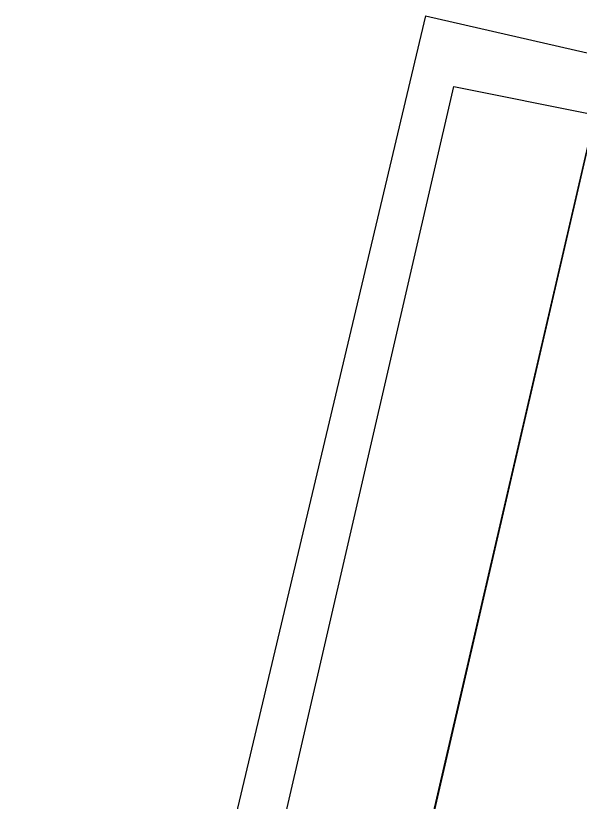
# Model space of a CAD drawing. Header units: feet. Extents: x -84 to 198, y -22 to 181.
# Drawn here: x 128.747 to 129.279, y 127.009 to 127.751 of the extents above; entities that cross this region are included whole.
import ezdxf

# ---------------------------------------------------------------- set-up
doc = ezdxf.new("R2010")
doc.units = ezdxf.units.FT
doc.layers.add('A-LINEA', color=7, linetype='CONTINUOUS')
doc.layers.add('A-MURO-CONCRETO', color=8, linetype='CONTINUOUS')

msp = doc.modelspace()

# ---------------------------------------------------------------- linework, layer by layer
at = {"layer": 'A-LINEA'}
for p, q in [((129.1333, 127.7511), (128.7467, 126.1244)), ((129.1333, 127.7511), (129.3067, 127.7111)), ((128.7867, 126.0711), (129.16, 127.6844)), ((129.16, 127.6844), (129.2933, 127.6578))]:
    msp.add_line(p, q, dxfattribs=at)
msp.add_lwpolyline([(132.7733, 124.9511), (133.1867, 126.7378), (129.2933, 127.6578), (128.88, 125.8711), (132.7733, 124.9511)], dxfattribs=at)
at = {"layer": 'A-MURO-CONCRETO'}
msp.add_lwpolyline([(129.2933, 127.6578), (133.1867, 126.7378), (129.08, 126.7378), (129.2933, 127.6578), (129.2933, 127.6578)], dxfattribs=at)

doc.saveas('drawing.dxf')
